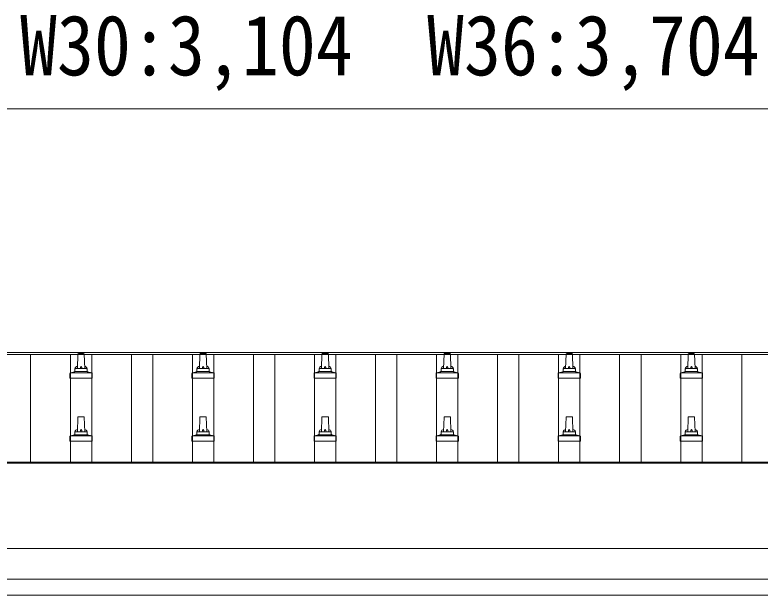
# Model space of a CAD drawing. Units: millimetres, scale not verified. Extents: x -14053 to 14053, y -9700 to 9700.
# Drawn here: x -7128 to -5907, y 3196 to 4146 of the extents above; entities that cross this region are included whole.
import ezdxf
from ezdxf.enums import TextEntityAlignment as Align

# ---------------------------------------------------------------- set-up
doc = ezdxf.new("R2010")
doc.units = ezdxf.units.MM
doc.header["$LTSCALE"] = 50
for name, color, linetype, lineweight in [('0-2_建具', 4, 'Continuous', 9), ('0-6_手摺', 5, 'Continuous', 5), ('0-8_外構', 6, 'Continuous', 9)]:
    doc.layers.add(name, color=color, linetype=linetype, lineweight=lineweight)
doc.styles.add('ＭＳ ゴシック', font='')
doc.styles.get('ＭＳ ゴシック').set_extended_font_data('MS Gothic')

msp = doc.modelspace()

# ---------------------------------------------------------------- linework, layer by layer
at = {"layer": '0-2_建具'}
for p, q in [((-8042.69, 3593.51), (-4996.69, 3593.51)), ((-8042.69, 3589.92), (-4996.69, 3589.92)), ((-7102.19, 3413.9), (-7102.19, 3589.92)), ((-7037.19, 3413.9), (-7037.19, 3589.92)), ((-7002.19, 3413.9), (-7002.19, 3589.92)), ((-6937.19, 3413.9), (-6937.19, 3589.92)), ((-6902.19, 3413.9), (-6902.19, 3589.92)), ((-6837.19, 3413.9), (-6837.19, 3589.92)), ((-6802.19, 3413.9), (-6802.19, 3589.92)), ((-6737.19, 3413.9), (-6737.19, 3589.92)), ((-6702.19, 3413.9), (-6702.19, 3589.92)), ((-6637.19, 3413.9), (-6637.19, 3589.92)), ((-6602.19, 3413.9), (-6602.19, 3589.92)), ((-6537.19, 3413.9), (-6537.19, 3589.92)), ((-6502.19, 3413.9), (-6502.19, 3589.92)), ((-6437.19, 3413.9), (-6437.19, 3589.92)), ((-6402.19, 3413.9), (-6402.19, 3589.92)), ((-6337.19, 3413.9), (-6337.19, 3589.92)), ((-6302.19, 3413.9), (-6302.19, 3589.92)), ((-6237.19, 3413.9), (-6237.19, 3589.92)), ((-6202.19, 3413.9), (-6202.19, 3589.92)), ((-6137.19, 3413.9), (-6137.19, 3589.92)), ((-6102.19, 3413.9), (-6102.19, 3589.92)), ((-6037.19, 3413.9), (-6037.19, 3589.92)), ((-6002.19, 3413.9), (-6002.19, 3589.92)), ((-5937.19, 3413.9), (-5937.19, 3589.92)), ((-8040.69, 3413.9), (-4998.69, 3413.9)), ((-8040.69, 3412.01), (-4998.69, 3412.01)), ((-4998.69, 3272.12), (-8040.69, 3272.12)), ((-8040.69, 3222.3), (-4998.69, 3222.3)), ((-8019.69, 3196.06), (-5123.69, 3196.06))]:
    msp.add_line(p, q, dxfattribs=at)
at = {"layer": '0-6_手摺'}
for p, q in [((-7025.69, 3566.99), (-7024.97, 3590.52)), ((-7023.97, 3591.49), (-7015.42, 3591.49)), ((-7014.42, 3590.52), (-7013.69, 3566.99)), ((-6825.69, 3566.99), (-6824.97, 3590.52)), ((-6823.97, 3591.49), (-6815.42, 3591.49)), ((-6814.42, 3590.52), (-6813.69, 3566.99)), ((-6625.69, 3566.99), (-6624.97, 3590.52)), ((-6623.97, 3591.49), (-6615.42, 3591.49)), ((-6614.42, 3590.52), (-6613.69, 3566.99)), ((-6425.69, 3566.99), (-6424.97, 3590.52)), ((-6423.97, 3591.49), (-6415.42, 3591.49)), ((-6414.42, 3590.52), (-6413.69, 3566.99)), ((-6225.69, 3566.99), (-6224.97, 3590.52)), ((-6223.97, 3591.49), (-6215.42, 3591.49)), ((-6214.42, 3590.52), (-6213.69, 3566.99)), ((-6025.69, 3566.99), (-6024.97, 3590.52)), ((-6023.97, 3591.49), (-6015.42, 3591.49)), ((-6014.42, 3590.52), (-6013.69, 3566.99)), ((-7029.69, 3562.78), (-7029.69, 3566.99)), ((-7028.69, 3566.99), (-7010.69, 3566.99)), ((-7009.69, 3562.78), (-7009.69, 3566.99)), ((-6829.69, 3562.78), (-6829.69, 3566.99)), ((-6828.69, 3566.99), (-6810.69, 3566.99)), ((-6809.69, 3562.78), (-6809.69, 3566.99)), ((-6629.69, 3562.78), (-6629.69, 3566.99)), ((-6628.69, 3566.99), (-6610.69, 3566.99)), ((-6609.69, 3562.78), (-6609.69, 3566.99)), ((-6429.69, 3562.78), (-6429.69, 3566.99)), ((-6428.69, 3566.99), (-6410.69, 3566.99)), ((-6409.69, 3562.78), (-6409.69, 3566.99)), ((-6229.69, 3562.78), (-6229.69, 3566.99)), ((-6228.69, 3566.99), (-6210.69, 3566.99)), ((-6209.69, 3562.78), (-6209.69, 3566.99)), ((-6029.69, 3562.78), (-6029.69, 3566.99)), ((-6028.69, 3566.99), (-6010.69, 3566.99)), ((-6009.69, 3562.78), (-6009.69, 3566.99)), ((-7037.94, 3551.49), (-7037.94, 3559.21)), ((-7037.56, 3559.99), (-7001.82, 3559.99)), ((-7037.18, 3560.18), (-7030.46, 3561.81)), ((-7030.07, 3561.99), (-7009.31, 3561.99)), ((-7002.21, 3560.18), (-7008.93, 3561.81)), ((-7001.44, 3551.49), (-7001.44, 3559.21)), ((-6837.94, 3551.49), (-6837.94, 3559.21)), ((-6837.56, 3559.99), (-6801.82, 3559.99)), ((-6837.18, 3560.18), (-6830.46, 3561.81)), ((-6830.07, 3561.99), (-6809.31, 3561.99)), ((-6802.21, 3560.18), (-6808.93, 3561.81)), ((-6801.44, 3551.49), (-6801.44, 3559.21)), ((-6637.94, 3551.49), (-6637.94, 3559.21)), ((-6637.56, 3559.99), (-6601.82, 3559.99)), ((-6637.18, 3560.18), (-6630.46, 3561.81)), ((-6630.07, 3561.99), (-6609.31, 3561.99)), ((-6602.21, 3560.18), (-6608.93, 3561.81)), ((-6601.44, 3551.49), (-6601.44, 3559.21)), ((-6437.94, 3551.49), (-6437.94, 3559.21)), ((-6437.56, 3559.99), (-6401.82, 3559.99)), ((-6437.18, 3560.18), (-6430.46, 3561.81)), ((-6430.07, 3561.99), (-6409.31, 3561.99)), ((-6402.21, 3560.18), (-6408.93, 3561.81)), ((-6401.44, 3551.49), (-6401.44, 3559.21)), ((-6237.94, 3551.49), (-6237.94, 3559.21)), ((-6237.56, 3559.99), (-6201.82, 3559.99)), ((-6237.18, 3560.18), (-6230.46, 3561.81)), ((-6230.07, 3561.99), (-6209.31, 3561.99)), ((-6202.21, 3560.18), (-6208.93, 3561.81)), ((-6201.44, 3551.49), (-6201.44, 3559.21)), ((-6037.94, 3551.49), (-6037.94, 3559.21)), ((-6037.56, 3559.99), (-6001.82, 3559.99)), ((-6037.18, 3560.18), (-6030.46, 3561.81)), ((-6030.07, 3561.99), (-6009.31, 3561.99)), ((-6002.21, 3560.18), (-6008.93, 3561.81)), ((-6001.44, 3551.49), (-6001.44, 3559.21)), ((-7001.44, 3551.49), (-7037.94, 3551.49)), ((-6801.44, 3551.49), (-6837.94, 3551.49)), ((-6601.44, 3551.49), (-6637.94, 3551.49)), ((-6401.44, 3551.49), (-6437.94, 3551.49)), ((-6201.44, 3551.49), (-6237.94, 3551.49)), ((-6001.44, 3551.49), (-6037.94, 3551.49)), ((-7025.69, 3463.66), (-7024.97, 3487.18)), ((-7023.97, 3488.16), (-7015.42, 3488.16)), ((-7014.42, 3487.18), (-7013.69, 3463.66)), ((-6825.69, 3463.66), (-6824.97, 3487.18)), ((-6823.97, 3488.16), (-6815.42, 3488.16)), ((-6814.42, 3487.18), (-6813.69, 3463.66)), ((-6625.69, 3463.66), (-6624.97, 3487.18)), ((-6623.97, 3488.16), (-6615.42, 3488.16)), ((-6614.42, 3487.18), (-6613.69, 3463.66)), ((-6425.69, 3463.66), (-6424.97, 3487.18)), ((-6423.97, 3488.16), (-6415.42, 3488.16)), ((-6414.42, 3487.18), (-6413.69, 3463.66)), ((-6225.69, 3463.66), (-6224.97, 3487.18)), ((-6223.97, 3488.16), (-6215.42, 3488.16)), ((-6214.42, 3487.18), (-6213.69, 3463.66)), ((-6025.69, 3463.66), (-6024.97, 3487.18)), ((-6023.97, 3488.16), (-6015.42, 3488.16)), ((-6014.42, 3487.18), (-6013.69, 3463.66)), ((-7037.94, 3448.16), (-7037.94, 3455.87)), ((-7037.56, 3456.66), (-7001.82, 3456.66)), ((-7037.18, 3456.84), (-7030.46, 3458.47)), ((-7030.07, 3458.66), (-7009.31, 3458.66)), ((-7029.69, 3459.45), (-7029.69, 3463.66)), ((-7028.69, 3463.66), (-7010.69, 3463.66)), ((-7009.69, 3459.45), (-7009.69, 3463.66)), ((-7002.21, 3456.84), (-7008.93, 3458.47)), ((-7001.44, 3448.16), (-7001.44, 3455.87)), ((-6837.94, 3448.16), (-6837.94, 3455.87)), ((-6837.56, 3456.66), (-6801.82, 3456.66)), ((-6837.18, 3456.84), (-6830.46, 3458.47)), ((-6830.07, 3458.66), (-6809.31, 3458.66)), ((-6829.69, 3459.45), (-6829.69, 3463.66)), ((-6828.69, 3463.66), (-6810.69, 3463.66)), ((-6809.69, 3459.45), (-6809.69, 3463.66)), ((-6802.21, 3456.84), (-6808.93, 3458.47)), ((-6801.44, 3448.16), (-6801.44, 3455.87)), ((-6637.94, 3448.16), (-6637.94, 3455.87)), ((-6637.56, 3456.66), (-6601.82, 3456.66)), ((-6637.18, 3456.84), (-6630.46, 3458.47)), ((-6630.07, 3458.66), (-6609.31, 3458.66)), ((-6629.69, 3459.45), (-6629.69, 3463.66)), ((-6628.69, 3463.66), (-6610.69, 3463.66)), ((-6609.69, 3459.45), (-6609.69, 3463.66)), ((-6602.21, 3456.84), (-6608.93, 3458.47)), ((-6601.44, 3448.16), (-6601.44, 3455.87)), ((-6437.94, 3448.16), (-6437.94, 3455.87)), ((-6437.56, 3456.66), (-6401.82, 3456.66)), ((-6437.18, 3456.84), (-6430.46, 3458.47)), ((-6430.07, 3458.66), (-6409.31, 3458.66)), ((-6429.69, 3459.45), (-6429.69, 3463.66)), ((-6428.69, 3463.66), (-6410.69, 3463.66)), ((-6409.69, 3459.45), (-6409.69, 3463.66)), ((-6402.21, 3456.84), (-6408.93, 3458.47)), ((-6401.44, 3448.16), (-6401.44, 3455.87)), ((-6237.94, 3448.16), (-6237.94, 3455.87)), ((-6237.56, 3456.66), (-6201.82, 3456.66)), ((-6237.18, 3456.84), (-6230.46, 3458.47)), ((-6230.07, 3458.66), (-6209.31, 3458.66)), ((-6229.69, 3459.45), (-6229.69, 3463.66)), ((-6228.69, 3463.66), (-6210.69, 3463.66)), ((-6209.69, 3459.45), (-6209.69, 3463.66)), ((-6202.21, 3456.84), (-6208.93, 3458.47)), ((-6201.44, 3448.16), (-6201.44, 3455.87)), ((-6037.94, 3448.16), (-6037.94, 3455.87)), ((-6037.56, 3456.66), (-6001.82, 3456.66)), ((-6037.18, 3456.84), (-6030.46, 3458.47)), ((-6030.07, 3458.66), (-6009.31, 3458.66)), ((-6029.69, 3459.45), (-6029.69, 3463.66)), ((-6028.69, 3463.66), (-6010.69, 3463.66)), ((-6009.69, 3459.45), (-6009.69, 3463.66)), ((-6002.21, 3456.84), (-6008.93, 3458.47)), ((-6001.44, 3448.16), (-6001.44, 3455.87)), ((-7001.44, 3448.16), (-7037.94, 3448.16)), ((-6801.44, 3448.16), (-6837.94, 3448.16)), ((-6601.44, 3448.16), (-6637.94, 3448.16)), ((-6401.44, 3448.16), (-6437.94, 3448.16)), ((-6201.44, 3448.16), (-6237.94, 3448.16)), ((-6001.44, 3448.16), (-6037.94, 3448.16))]:
    msp.add_line(p, q, dxfattribs=at)
for centre, radius, start, end in [((-7023.97, 3590.49), 1, 90, 178.60509), ((-7015.42, 3590.49), 1, 1.39491, 90), ((-6823.97, 3590.49), 1, 90, 178.60509), ((-6815.42, 3590.49), 1, 1.39491, 90), ((-6623.97, 3590.49), 1, 90, 178.60509), ((-6615.42, 3590.49), 1, 1.39491, 90), ((-6423.97, 3590.49), 1, 90, 178.60509), ((-6415.42, 3590.49), 1, 1.39491, 90), ((-6223.97, 3590.49), 1, 90, 178.60509), ((-6215.42, 3590.49), 1, 1.39491, 90), ((-6023.97, 3590.49), 1, 90, 178.60509), ((-6015.42, 3590.49), 1, 1.39491, 90), ((-7025.61, 3566.36), 4.13, 90, 171.17633), ((-7028.69, 3565.99), 1, 90, 180), ((-7016.36, 3566.99), 4.83, 133.60282, 180), ((-7023.03, 3566.99), 4.83, 0, 46.39718), ((-7013.78, 3566.36), 4.13, 8.82367, 90), ((-7010.69, 3565.99), 1, 0, 90), ((-6825.61, 3566.36), 4.13, 90, 171.17633), ((-6828.69, 3565.99), 1, 90, 180), ((-6816.36, 3566.99), 4.83, 133.60282, 180), ((-6823.03, 3566.99), 4.83, 0, 46.39718), ((-6813.78, 3566.36), 4.13, 8.82367, 90), ((-6810.69, 3565.99), 1, 0, 90), ((-6625.61, 3566.36), 4.13, 90, 171.17633), ((-6628.69, 3565.99), 1, 90, 180), ((-6616.36, 3566.99), 4.83, 133.60282, 180), ((-6623.03, 3566.99), 4.83, 0, 46.39718), ((-6613.78, 3566.36), 4.13, 8.82367, 90), ((-6610.69, 3565.99), 1, 0, 90), ((-6425.61, 3566.36), 4.13, 90, 171.17633), ((-6428.69, 3565.99), 1, 90, 180), ((-6416.36, 3566.99), 4.83, 133.60282, 180), ((-6423.03, 3566.99), 4.83, 0, 46.39718), ((-6413.78, 3566.36), 4.13, 8.82367, 90), ((-6410.69, 3565.99), 1, 0, 90), ((-6225.61, 3566.36), 4.13, 90, 171.17633), ((-6228.69, 3565.99), 1, 90, 180), ((-6216.36, 3566.99), 4.83, 133.60282, 180), ((-6223.03, 3566.99), 4.83, 0, 46.39718), ((-6213.78, 3566.36), 4.13, 8.82367, 90), ((-6210.69, 3565.99), 1, 0, 90), ((-6025.61, 3566.36), 4.13, 90, 171.17633), ((-6028.69, 3565.99), 1, 90, 180), ((-6016.36, 3566.99), 4.83, 133.60282, 180), ((-6023.03, 3566.99), 4.83, 0, 46.39718), ((-6013.78, 3566.36), 4.13, 8.82367, 90), ((-6010.69, 3565.99), 1, 0, 90), ((-7036.94, 3559.21), 1, 103.62699, 180), ((-7030.69, 3562.78), 1, 283.62699, 0), ((-7008.69, 3562.78), 1, 180, 256.37301), ((-7002.44, 3559.21), 1, 0, 76.37301), ((-6836.94, 3559.21), 1, 103.62699, 180), ((-6830.69, 3562.78), 1, 283.62699, 0), ((-6808.69, 3562.78), 1, 180, 256.37301), ((-6802.44, 3559.21), 1, 0, 76.37301), ((-6636.94, 3559.21), 1, 103.62699, 180), ((-6630.69, 3562.78), 1, 283.62699, 0), ((-6608.69, 3562.78), 1, 180, 256.37301), ((-6602.44, 3559.21), 1, 0, 76.37301), ((-6436.94, 3559.21), 1, 103.62699, 180), ((-6430.69, 3562.78), 1, 283.62699, 0), ((-6408.69, 3562.78), 1, 180, 256.37301), ((-6402.44, 3559.21), 1, 0, 76.37301), ((-6236.94, 3559.21), 1, 103.62699, 180), ((-6230.69, 3562.78), 1, 283.62699, 0), ((-6208.69, 3562.78), 1, 180, 256.37301), ((-6202.44, 3559.21), 1, 0, 76.37301), ((-6036.94, 3559.21), 1, 103.62699, 180), ((-6030.69, 3562.78), 1, 283.62699, 0), ((-6008.69, 3562.78), 1, 180, 256.37301), ((-6002.44, 3559.21), 1, 0, 76.37301), ((-7023.97, 3487.16), 1, 90, 178.60509), ((-7015.42, 3487.16), 1, 1.39491, 90), ((-6823.97, 3487.16), 1, 90, 178.60509), ((-6815.42, 3487.16), 1, 1.39491, 90), ((-6623.97, 3487.16), 1, 90, 178.60509), ((-6615.42, 3487.16), 1, 1.39491, 90), ((-6423.97, 3487.16), 1, 90, 178.60509), ((-6415.42, 3487.16), 1, 1.39491, 90), ((-6223.97, 3487.16), 1, 90, 178.60509), ((-6215.42, 3487.16), 1, 1.39491, 90), ((-6023.97, 3487.16), 1, 90, 178.60509), ((-6015.42, 3487.16), 1, 1.39491, 90), ((-7036.94, 3455.87), 1, 103.62699, 180), ((-7030.69, 3459.45), 1, 283.62699, 0), ((-7025.61, 3463.02), 4.13, 90, 171.17633), ((-7028.69, 3462.66), 1, 90, 180), ((-7016.36, 3463.66), 4.83, 133.60282, 180), ((-7023.03, 3463.66), 4.83, 0, 46.39718), ((-7013.78, 3463.02), 4.13, 8.82367, 90), ((-7010.69, 3462.66), 1, 0, 90), ((-7008.69, 3459.45), 1, 180, 256.37301), ((-7002.44, 3455.87), 1, 0, 76.37301), ((-6836.94, 3455.87), 1, 103.62699, 180), ((-6830.69, 3459.45), 1, 283.62699, 0), ((-6825.61, 3463.02), 4.13, 90, 171.17633), ((-6828.69, 3462.66), 1, 90, 180), ((-6816.36, 3463.66), 4.83, 133.60282, 180), ((-6823.03, 3463.66), 4.83, 0, 46.39718), ((-6813.78, 3463.02), 4.13, 8.82367, 90), ((-6810.69, 3462.66), 1, 0, 90), ((-6808.69, 3459.45), 1, 180, 256.37301), ((-6802.44, 3455.87), 1, 0, 76.37301), ((-6636.94, 3455.87), 1, 103.62699, 180), ((-6630.69, 3459.45), 1, 283.62699, 0), ((-6625.61, 3463.02), 4.13, 90, 171.17633), ((-6628.69, 3462.66), 1, 90, 180), ((-6616.36, 3463.66), 4.83, 133.60282, 180), ((-6623.03, 3463.66), 4.83, 0, 46.39718), ((-6613.78, 3463.02), 4.13, 8.82367, 90), ((-6610.69, 3462.66), 1, 0, 90), ((-6608.69, 3459.45), 1, 180, 256.37301), ((-6602.44, 3455.87), 1, 0, 76.37301), ((-6436.94, 3455.87), 1, 103.62699, 180), ((-6430.69, 3459.45), 1, 283.62699, 0), ((-6425.61, 3463.02), 4.13, 90, 171.17633), ((-6428.69, 3462.66), 1, 90, 180), ((-6416.36, 3463.66), 4.83, 133.60282, 180), ((-6423.03, 3463.66), 4.83, 0, 46.39718), ((-6413.78, 3463.02), 4.13, 8.82367, 90), ((-6410.69, 3462.66), 1, 0, 90), ((-6408.69, 3459.45), 1, 180, 256.37301), ((-6402.44, 3455.87), 1, 0, 76.37301), ((-6236.94, 3455.87), 1, 103.62699, 180), ((-6230.69, 3459.45), 1, 283.62699, 0), ((-6225.61, 3463.02), 4.13, 90, 171.17633), ((-6228.69, 3462.66), 1, 90, 180), ((-6216.36, 3463.66), 4.83, 133.60282, 180), ((-6223.03, 3463.66), 4.83, 0, 46.39718), ((-6213.78, 3463.02), 4.13, 8.82367, 90), ((-6210.69, 3462.66), 1, 0, 90), ((-6208.69, 3459.45), 1, 180, 256.37301), ((-6202.44, 3455.87), 1, 0, 76.37301), ((-6036.94, 3455.87), 1, 103.62699, 180), ((-6030.69, 3459.45), 1, 283.62699, 0), ((-6025.61, 3463.02), 4.13, 90, 171.17633), ((-6028.69, 3462.66), 1, 90, 180), ((-6016.36, 3463.66), 4.83, 133.60282, 180), ((-6023.03, 3463.66), 4.83, 0, 46.39718), ((-6013.78, 3463.02), 4.13, 8.82367, 90), ((-6010.69, 3462.66), 1, 0, 90), ((-6008.69, 3459.45), 1, 180, 256.37301), ((-6002.44, 3455.87), 1, 0, 76.37301)]:
    msp.add_arc(centre, radius, start, end, dxfattribs=at)
at = {"layer": '0-8_外構'}
msp.add_line((-8071.69, 3992.51), (-4967.69, 3992.51), dxfattribs=at)

# ---------------------------------------------------------------- texts
at = {"layer": '0-8_外構', "color": 7, "style": 'ＭＳ ゴシック', "width": 0.9}
msp.add_text('W30:3,104\u3000W36:3,704', height=98.97, dxfattribs=at).set_placement((-7119.69, 4017.51), align=Align.BOTTOM_LEFT)

doc.saveas('drawing.dxf')
